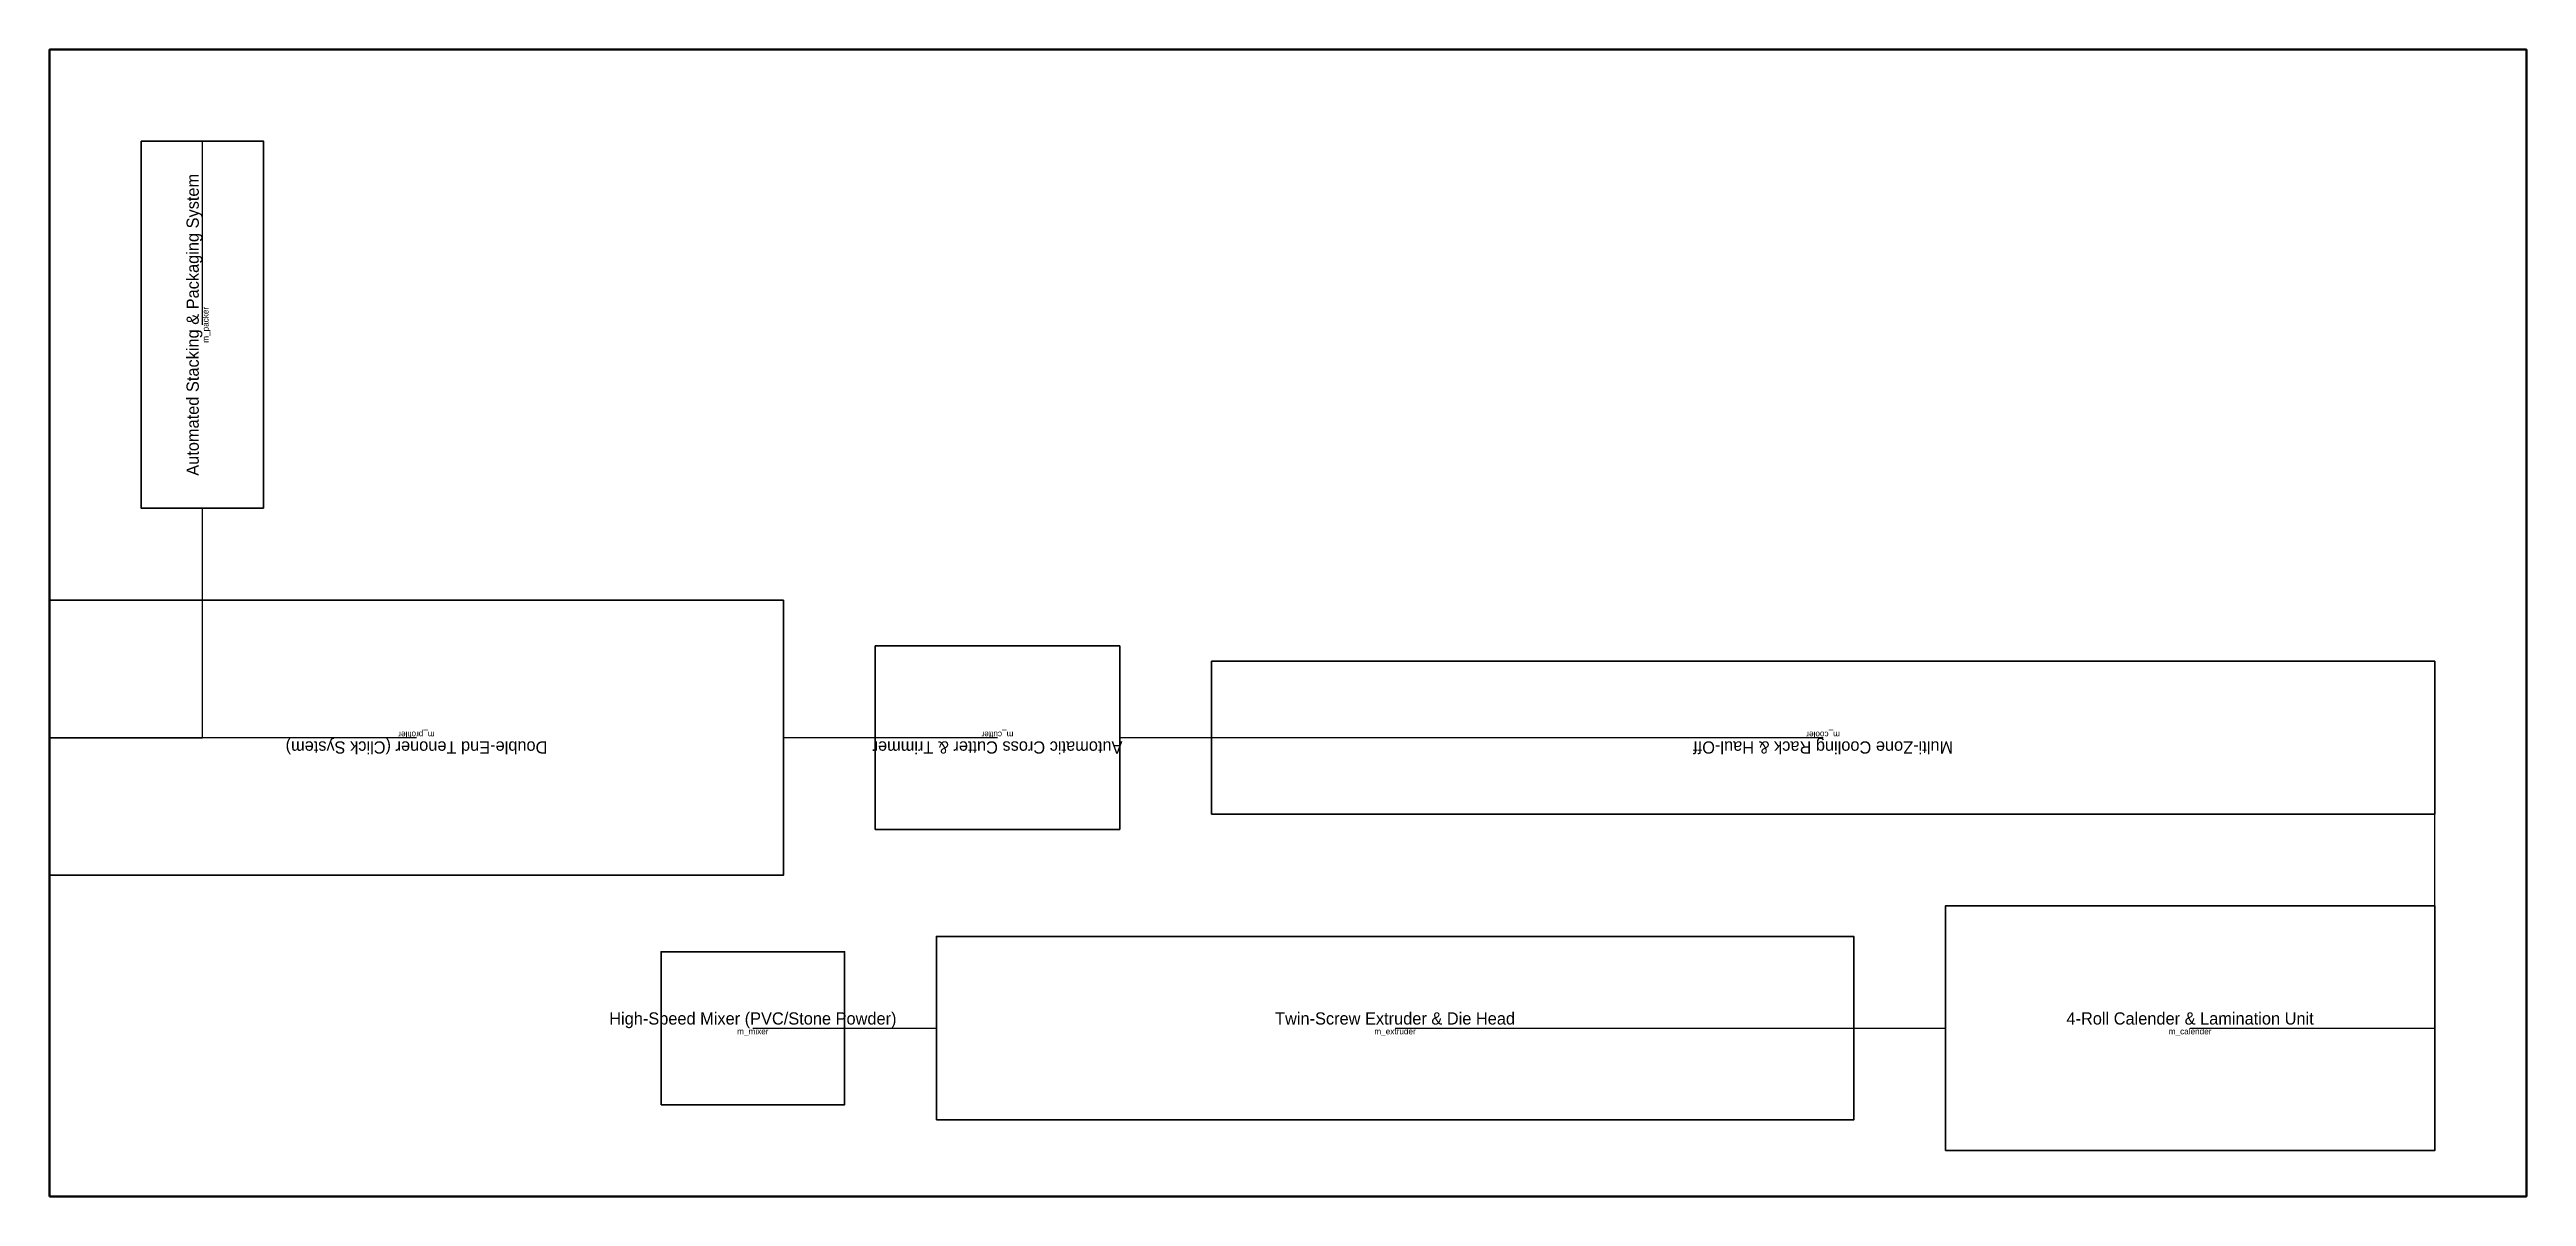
# Model space of a CAD drawing. Header units: metres. Extents: x 0 to 40500, y 0 to 18750.
import ezdxf
from ezdxf.enums import TextEntityAlignment as Align

# ---------------------------------------------------------------- set-up
doc = ezdxf.new("R2010")
doc.units = ezdxf.units.M
for name, color, linetype in [('FACTORY_BOUNDS', 7, 'Continuous'), ('FLOW_CONVEYOR', 1, 'Continuous'), ('FLOW_PIPING', 3, 'Continuous'), ('MACHINES', 4, 'Continuous'), ('MACHINES_TEXT', 2, 'Continuous')]:
    doc.layers.add(name, color=color, linetype=linetype)

# ---------------------------------------------------------------- blocks, each defined once
blk = doc.blocks.new('BLK_m_mixer')
at = {"layer": 'MACHINES', "lineweight": 35}
blk.add_lwpolyline([(-1500, -1250), (1500, -1250), (1500, 1250), (-1500, 1250), (-1500, -1250)], dxfattribs=at)
at = {"layer": 'MACHINES'}
blk.add_lwpolyline([(0, 0), (1500, 0)], dxfattribs=at)
blk = doc.blocks.new('BLK_m_extruder')
at = {"layer": 'MACHINES', "lineweight": 35}
blk.add_lwpolyline([(-7500, -1500), (7500, -1500), (7500, 1500), (-7500, 1500), (-7500, -1500)], dxfattribs=at)
at = {"layer": 'MACHINES'}
blk.add_lwpolyline([(0, 0), (7500, 0)], dxfattribs=at)
blk = doc.blocks.new('BLK_m_calender')
at = {"layer": 'MACHINES', "lineweight": 35}
blk.add_lwpolyline([(-4000, -2000), (4000, -2000), (4000, 2000), (-4000, 2000), (-4000, -2000)], dxfattribs=at)
at = {"layer": 'MACHINES'}
blk.add_lwpolyline([(0, 0), (4000, 0)], dxfattribs=at)
blk = doc.blocks.new('BLK_m_cooler')
at = {"layer": 'MACHINES', "lineweight": 35}
blk.add_lwpolyline([(-10000, -1250), (10000, -1250), (10000, 1250), (-10000, 1250), (-10000, -1250)], dxfattribs=at)
at = {"layer": 'MACHINES'}
blk.add_lwpolyline([(0, 0), (10000, 0)], dxfattribs=at)
blk = doc.blocks.new('BLK_m_cutter')
at = {"layer": 'MACHINES', "lineweight": 35}
blk.add_lwpolyline([(-2000, -1500), (2000, -1500), (2000, 1500), (-2000, 1500), (-2000, -1500)], dxfattribs=at)
at = {"layer": 'MACHINES'}
blk.add_lwpolyline([(0, 0), (2000, 0)], dxfattribs=at)
blk = doc.blocks.new('BLK_m_profiler')
at = {"layer": 'MACHINES', "lineweight": 35}
blk.add_lwpolyline([(-6000, -2250), (6000, -2250), (6000, 2250), (-6000, 2250), (-6000, -2250)], dxfattribs=at)
at = {"layer": 'MACHINES'}
blk.add_lwpolyline([(0, 0), (6000, 0)], dxfattribs=at)
blk = doc.blocks.new('BLK_m_packer')
at = {"layer": 'MACHINES', "lineweight": 35}
blk.add_lwpolyline([(-3000, -1000), (3000, -1000), (3000, 1000), (-3000, 1000), (-3000, -1000)], dxfattribs=at)
at = {"layer": 'MACHINES'}
blk.add_lwpolyline([(0, 0), (3000, 0)], dxfattribs=at)

msp = doc.modelspace()

# ---------------------------------------------------------------- linework, layer by layer
at = {"layer": 'FACTORY_BOUNDS', "lineweight": 50}
msp.add_lwpolyline([(0, 0), (40500, 0), (40500, 18750), (0, 18750), (0, 0)], dxfattribs=at)
at = {"layer": 'FLOW_CONVEYOR', "linetype": 'CONTINUOUS', "lineweight": 25}
for points in [[(0, 7500), (2500, 7500), (2500, 11250)], [(13500, 7500), (12000, 7500)], [(19000, 7500), (17500, 7500)], [(39000, 2750), (39000, 7500)], [(29500, 2750), (31000, 2750)]]:
    msp.add_lwpolyline(points, dxfattribs=at)
at = {"layer": 'FLOW_PIPING', "linetype": 'CONTINUOUS', "lineweight": 25}
msp.add_lwpolyline([(13000, 2750), (14500, 2750)], dxfattribs=at)

# ---------------------------------------------------------------- block references
at = {"layer": 'MACHINES'}
ref = msp.add_blockref('BLK_m_packer', (2500, 14250), dxfattribs=dict(at, rotation=90))
ref.add_attrib('NAME', 'Automated Stacking & Packaging System', dxfattribs={"layer": 'MACHINES_TEXT', "color": 2, "height": 200, "rotation": 90}).set_placement((2500, 14250), align=Align.BOTTOM_CENTER)
ref.add_attrib('ID', 'm_packer', dxfattribs={"layer": 'MACHINES_TEXT', "color": 7, "height": 100, "rotation": 90}).set_placement((2500, 14250), align=Align.TOP_CENTER)
ref = msp.add_blockref('BLK_m_profiler', (6000, 7500), dxfattribs=dict(at, rotation=180))
ref.add_attrib('NAME', 'Double-End Tenoner (Click System)', dxfattribs={"layer": 'MACHINES_TEXT', "color": 2, "height": 200, "rotation": 180}).set_placement((6000, 7500), align=Align.BOTTOM_CENTER)
ref.add_attrib('ID', 'm_profiler', dxfattribs={"layer": 'MACHINES_TEXT', "color": 7, "height": 100, "rotation": 180}).set_placement((6000, 7500), align=Align.TOP_CENTER)
ref = msp.add_blockref('BLK_m_cutter', (15500, 7500), dxfattribs=dict(at, rotation=180))
ref.add_attrib('NAME', 'Automatic Cross Cutter & Trimmer', dxfattribs={"layer": 'MACHINES_TEXT', "color": 2, "height": 200, "rotation": 180}).set_placement((15500, 7500), align=Align.BOTTOM_CENTER)
ref.add_attrib('ID', 'm_cutter', dxfattribs={"layer": 'MACHINES_TEXT', "color": 7, "height": 100, "rotation": 180}).set_placement((15500, 7500), align=Align.TOP_CENTER)
ref = msp.add_blockref('BLK_m_cooler', (29000, 7500), dxfattribs=dict(at, rotation=180))
ref.add_attrib('NAME', 'Multi-Zone Cooling Rack & Haul-Off', dxfattribs={"layer": 'MACHINES_TEXT', "color": 2, "height": 200, "rotation": 180}).set_placement((29000, 7500), align=Align.BOTTOM_CENTER)
ref.add_attrib('ID', 'm_cooler', dxfattribs={"layer": 'MACHINES_TEXT', "color": 7, "height": 100, "rotation": 180}).set_placement((29000, 7500), align=Align.TOP_CENTER)
ref = msp.add_blockref('BLK_m_calender', (35000, 2750), dxfattribs=at)
ref.add_attrib('NAME', '4-Roll Calender & Lamination Unit', dxfattribs={"layer": 'MACHINES_TEXT', "color": 2, "height": 200}).set_placement((35000, 2750), align=Align.BOTTOM_CENTER)
ref.add_attrib('ID', 'm_calender', dxfattribs={"layer": 'MACHINES_TEXT', "color": 7, "height": 100}).set_placement((35000, 2750), align=Align.TOP_CENTER)
ref = msp.add_blockref('BLK_m_extruder', (22000, 2750), dxfattribs=at)
ref.add_attrib('NAME', 'Twin-Screw Extruder & Die Head', dxfattribs={"layer": 'MACHINES_TEXT', "color": 2, "height": 200}).set_placement((22000, 2750), align=Align.BOTTOM_CENTER)
ref.add_attrib('ID', 'm_extruder', dxfattribs={"layer": 'MACHINES_TEXT', "color": 7, "height": 100}).set_placement((22000, 2750), align=Align.TOP_CENTER)
ref = msp.add_blockref('BLK_m_mixer', (11500, 2750), dxfattribs=at)
ref.add_attrib('NAME', 'High-Speed Mixer (PVC/Stone Powder)', dxfattribs={"layer": 'MACHINES_TEXT', "color": 2, "height": 200}).set_placement((11500, 2750), align=Align.BOTTOM_CENTER)
ref.add_attrib('ID', 'm_mixer', dxfattribs={"layer": 'MACHINES_TEXT', "color": 7, "height": 100}).set_placement((11500, 2750), align=Align.TOP_CENTER)

doc.saveas('drawing.dxf')
